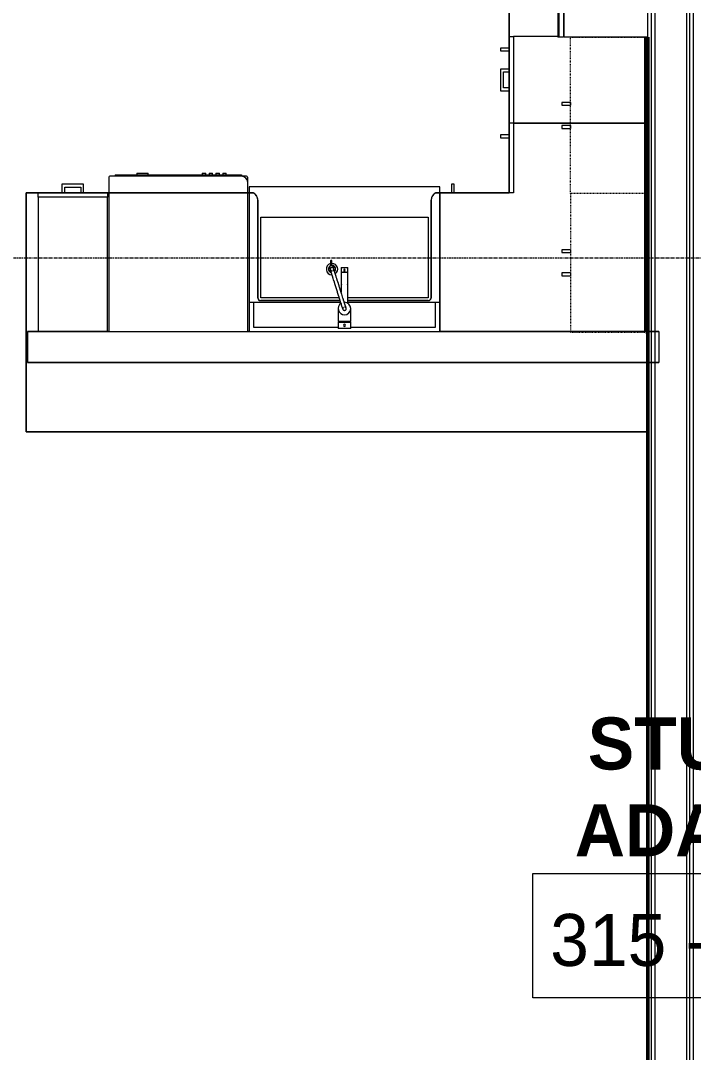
# Model space of a CAD drawing. Header units: inches. Extents: x -4218 to -1830, y 9767 to 12426.
# Drawn here: x -3029.1 to -2912.7, y 11397.8 to 11576.2 of the extents above; entities that cross this region are included whole.
import ezdxf

# ---------------------------------------------------------------- set-up
doc = ezdxf.new("R2010")
doc.units = ezdxf.units.IN
doc.header["$MEASUREMENT"] = 0
doc.linetypes.add('Dash', pattern=[0.25, 0.125, -0.125])
doc.linetypes.add('Grid Line 1_2_', pattern=[0.875, 0.5, -0.125, 0.125, -0.125])
for name, color, linetype, lineweight in [('0-1', 7, 'Continuous', 5), ('0-2', 253, 'Continuous', 9), ('A-AREA-IDEN', 2, 'Continuous', 9), ('A-WALL-1', 250, 'Continuous', 50), ('A-WALL-2', 10, 'Continuous', 13), ('A-WALL-3', 254, 'Continuous', 9), ('A-WALL-4', 253, 'Continuous', 9), ('A-WALL-5', 252, 'Continuous', 9), ('A-WALL-8', 113, 'Continuous', 9), ('I-WALL-1', 250, 'Continuous', 50), ('I-WALL-2', 254, 'Continuous', 9), ('I-WALL-3', 253, 'Continuous', 9), ('I-WALL-4', 252, 'Continuous', 9), ('P-SANR-FIXT-1', 7, 'Continuous', 9), ('P-SANR-FIXT-3', 252, 'Continuous', 9), ('Q-CASE-1', 252, 'Continuous', 9), ('Q-CASE-2', 7, 'Continuous', 9), ('Q-CASE-3', 253, 'Continuous', 9), ('Q-CASE-4', 7, 'Dash', 9), ('Q-CASE-5', 254, 'Continuous', 9), ('Q-SPCQ-1', 7, 'Continuous', 9), ('Q-SPCQ-2', 253, 'Continuous', 9), ('Q-SPCQ-3', 252, 'Continuous', 9), ('S-GRID-1', 1, 'Grid Line 1_2_', 9)]:
    doc.layers.add(name, color=color, linetype=linetype, lineweight=lineweight)
doc.styles.add('Century Gothic', font='ufonts.com_century-gothic.ttf', dxfattribs={"height": 9})
doc.styles.add('Century Gothic_B', font='GOTHICB.TTF', dxfattribs={"height": 9})

# ---------------------------------------------------------------- blocks, each defined once
blk = doc.blocks.new('Dishwasher_15404 - 34_ counter-V61-BACKGROUND - 3RD FLOOR')
at = {"layer": 'Q-SPCQ-1'}
for p, q in [((26.68, 0), (24.02, 0)), ((26.87, -22.93), (26.87, -0.2)), ((27.12, -1.09), (26.87, -1.09)), ((27.12, -1.09), (27.12, -22.91)), ((27.37, -4.82), (27.12, -4.82)), ((27.37, -4.82), (27.37, -5.81)), ((27.12, -6.79), (27.37, -6.79)), ((27.37, -5.81), (27.37, -6.79)), ((27.37, -16.15), (27.12, -16.15)), ((27.12, -16.74), (27.37, -16.74)), ((27.37, -17.33), (27.12, -17.33)), ((27.37, -16.15), (27.37, -16.74)), ((27.37, -17.33), (27.37, -17.92)), ((27.12, -17.92), (27.37, -17.92)), ((27.37, -18.51), (27.12, -18.51)), ((27.12, -19.1), (27.37, -19.1)), ((27.37, -18.51), (27.37, -19.1)), ((27.37, -19.69), (27.12, -19.69)), ((27.12, -20.28), (27.37, -20.28)), ((27.37, -19.69), (27.37, -20.28)), ((27.12, -22.91), (26.87, -22.91)), ((26.87, -23.8), (26.87, -22.93)), ((24.02, -24), (25.8, -24)), ((25.8, -24), (26.68, -24))]:
    blk.add_line(p, q, dxfattribs=at)
for centre, radius, start, end in [((26.68, -0.2), 0.197, 360, 90), ((26.68, -0.2), 0.197, 15, 90), ((25.8, -22.93), 1.07, 270, 0), ((26.68, -23.8), 0.197, 270, 0)]:
    blk.add_arc(centre, radius, start, end, dxfattribs=at)
at = {"layer": 'Q-SPCQ-2'}
blk.add_line((0, 0), (0, -24), dxfattribs=at)
at = {"layer": 'Q-SPCQ-3'}
for p, q in [((24.02, 0), (0.02, 0)), ((0.02, -24), (24.02, -24))]:
    blk.add_line(p, q, dxfattribs=at)
blk = doc.blocks.new('30quot_MicrowaveVent_11166 - 70cm miele oven-2804781-BACKGROUND - 3RD FLOOR')
at = {"layer": 'Q-CASE-2'}
for p, q in [((8.88, 16.6), (7.69, 16.6)), ((7.69, 15.63), (7.69, 16.55)), ((8.88, 16.55), (8.88, 15.63)), ((15.68, 15.6), (-14.2, 15.6)), ((-14.2, 15.39), (-14.2, 15.6)), ((-14.2, 14.61), (-14.2, 15.39)), ((15.68, 15.39), (-14.2, 15.39)), ((15.68, 14.61), (-14.2, 14.61)), ((-14.2, 0), (-14.2, 14.49)), ((-14.2, 14.49), (15.68, 14.49)), ((15.68, 15.6), (15.68, 15.39)), ((15.68, 15.39), (15.68, 14.61)), ((15.68, 14.49), (15.68, 0)), ((-14.2, 0), (15.68, 0))]:
    blk.add_line(p, q, dxfattribs=at)
blk = doc.blocks.new('Vanity Cabinet-Double Door - 33_-V63-BACKGROUND - 3RD FLOOR')
at = {"layer": 'Q-CASE-1'}
for p, q in [((-15.76, 5.09), (-15.76, 0.02)), ((-15.76, 5.09), (-15.76, 0.02)), ((-15.01, 5.09), (-15.01, 0.75)), ((16.49, 0.75), (16.49, 5.09)), ((17.24, 0.02), (17.24, 5.09)), ((17.24, 0.02), (17.24, 5.09)), ((-15.01, 0.75), (-0.34, 0.75)), ((1.82, 0.75), (16.49, 0.75))]:
    blk.add_line(p, q, dxfattribs=at)
at = {"layer": 'Q-CASE-3'}
blk.add_line((-15.76, 0), (17.24, 0), dxfattribs=at)
blk.add_line((-15.76, 0), (17.24, 0), dxfattribs=at)
blk = doc.blocks.new('Base Cabinet 4 Drawer 254 - Base Cabinet 4 Drawer 254 12_-2569780-BACKGROUND - 3RD FLOOR')
at = {"layer": 'Q-CASE-1'}
for p, q in [((-5.26, 24), (6.74, 24)), ((-5.26, 23.25), (-5.26, 24)), ((6.74, 23.25), (-5.26, 23.25)), ((-5.26, 23.25), (-5.26, 0)), ((-0.64, 24), (-1.14, 24)), ((2.11, 24), (2.61, 24)), ((6.74, 24), (6.74, 23.25)), ((6.74, 0), (6.74, 23.25)), ((-5.26, 0), (6.74, 0))]:
    blk.add_line(p, q, dxfattribs=at)
at = {"layer": 'Q-CASE-2'}
for p, q in [((2.61, 25.5), (-1.14, 25.5)), ((-1.14, 25.5), (-1.14, 24.02)), ((-0.64, 24.02), (-0.64, 25)), ((-0.64, 25), (2.11, 25)), ((2.11, 25), (2.11, 24.02)), ((2.61, 24.02), (2.61, 25.5))]:
    blk.add_line(p, q, dxfattribs=at)
blk = doc.blocks.new('kitchen_faucet_14143 - kitchen_faucet_14143-2439044-BACKGROUND - 3RD FLOOR')
at = {"layer": 'P-SANR-FIXT-1'}
for p, q in [((-6.3, 0.57), (-7.09, 0.57)), ((-7.09, -0.57), (-7.09, 0.57)), ((-0.9, 0.59), (-6.3, 0.59)), ((-6.3, 0.51), (-6.3, 0.59)), ((-6.3, 0.42), (-6.3, 0.5)), ((-6.3, 0.3), (-6.3, 0.4)), ((-6.3, 0.29), (-6.3, 0.15)), ((-6.3, 0.15), (-6.3, 0.29)), ((-6.3, 0.15), (-6.3, -0.15)), ((-6.3, -0.15), (-6.3, 0.15)), ((-3.97, 0.59), (-4.89, 0.59)), ((2.26, 1.08), (0, 1.08)), ((2.34, 1.02), (2.1, 1.02)), ((2.26, 1.08), (2.26, -1.08)), ((3.44, 1.08), (2.34, 1.08)), ((2.34, -1.08), (2.34, 1.08)), ((3.44, 1.08), (3.44, -1.08)), ((-7.09, -0.57), (-6.3, -0.57)), ((-6.3, -0.15), (-6.3, -0.29)), ((-6.3, -0.29), (-6.3, -0.15)), ((-6.3, -0.4), (-6.3, -0.3)), ((-6.3, -0.5), (-6.3, -0.42)), ((-6.3, -0.59), (-6.3, -0.57)), ((-6.3, -0.59), (-2.83, -0.59)), ((-4.89, -0.59), (-3.97, -0.59)), ((-0.94, -0.59), (-0.9, -0.59)), ((0, -1.08), (2.26, -1.08)), ((2.1, -1.02), (2.34, -1.02)), ((2.34, -1.08), (3.44, -1.08)), ((-7.58, -2.2), (-8.24, -2.2)), ((-8.24, -2.4), (-7.58, -2.4)), ((-7.41, -2.04), (-6.99, -1.91)), ((-6.81, -2.46), (-7.23, -2.59))]:
    blk.add_line(p, q, dxfattribs=at)
at = {"layer": 'P-SANR-FIXT-1', "flags": 128}
for points in [[(-0.06, 0.29), (-0.07, 0.29), (-0.07, 0.29), (-0.07, 0.29), (-0.07, 0.29), (-0.07, 0.29), (-0.08, 0.28), (-0.08, 0.28), (-0.09, 0.28), (-0.1, 0.28), (-0.1, 0.28), (-0.11, 0.27), (-0.26, 0.23), (-0.28, 0.22), (-0.3, 0.22), (-0.46, 0.16), (-0.49, 0.16), (-0.51, 0.15), (-0.54, 0.14), (-0.57, 0.13), (-0.6, 0.12), (-0.63, 0.11), (-0.66, 0.1), (-0.69, 0.09), (-0.72, 0.08), (-0.75, 0.07), (-0.78, 0.06), (-0.82, 0.05), (-0.85, 0.04), (-0.89, 0.03), (-0.92, 0.02), (-0.96, 0.01), (-1, 0), (-1.04, -0.02), (-1.07, -0.03), (-1.11, -0.04), (-1.15, -0.05), (-1.2, -0.07), (-1.24, -0.08), (-1.28, -0.09), (-1.32, -0.11), (-1.37, -0.12), (-1.41, -0.14), (-1.46, -0.15), (-1.5, -0.16), (-1.55, -0.18), (-1.6, -0.19), (-1.65, -0.21), (-1.69, -0.23), (-1.74, -0.24), (-1.79, -0.26), (-2.49, -0.48), (-2.55, -0.5), (-2.61, -0.51), (-2.67, -0.53), (-2.72, -0.55), (-2.78, -0.57), (-2.84, -0.59), (-2.9, -0.61), (-2.96, -0.62), (-3.02, -0.64), (-3.08, -0.66), (-3.14, -0.68), (-3.19, -0.7), (-3.25, -0.72), (-3.31, -0.74), (-3.37, -0.76), (-3.43, -0.77), (-3.49, -0.79), (-3.55, -0.81), (-3.61, -0.83), (-3.67, -0.85), (-3.73, -0.87), (-3.79, -0.89), (-3.85, -0.91), (-3.91, -0.92), (-3.97, -0.94), (-4.03, -0.96), (-4.09, -0.98), (-4.15, -1), (-4.21, -1.02), (-4.26, -1.04), (-4.32, -1.05), (-4.94, -1.25), (-4.99, -1.27), (-5.04, -1.28), (-5.09, -1.3), (-5.15, -1.31), (-5.2, -1.33), (-5.44, -1.41), (-5.48, -1.42), (-5.53, -1.43), (-5.57, -1.45), (-5.62, -1.46), (-5.66, -1.48), (-5.7, -1.49), (-5.75, -1.5), (-5.79, -1.52), (-5.83, -1.53), (-5.87, -1.54), (-5.91, -1.56), (-5.95, -1.57), (-5.99, -1.58), (-6.02, -1.59), (-6.06, -1.6), (-6.1, -1.61), (-6.13, -1.63), (-6.17, -1.64), (-6.2, -1.65), (-6.23, -1.66), (-6.26, -1.67), (-6.3, -1.68), (-6.33, -1.69), (-6.36, -1.7), (-6.38, -1.71), (-6.41, -1.71), (-6.44, -1.72), (-6.47, -1.73), (-6.49, -1.74), (-6.52, -1.75), (-6.54, -1.76), (-6.57, -1.76), (-6.59, -1.77), (-6.61, -1.78), (-6.63, -1.78), (-6.65, -1.79), (-6.67, -1.8), (-6.69, -1.8), (-6.71, -1.81), (-6.73, -1.81), (-6.74, -1.82), (-6.76, -1.82), (-6.77, -1.83), (-6.79, -1.83), (-6.8, -1.84), (-6.81, -1.84), (-6.83, -1.84), (-6.84, -1.85), (-6.85, -1.85), (-6.86, -1.85), (-6.87, -1.86), (-6.87, -1.86), (-6.88, -1.86), (-6.89, -1.86), (-6.89, -1.87), (-6.9, -1.87), (-6.9, -1.87), (-6.9, -1.87), (-6.91, -1.87), (-6.91, -1.87), (-6.91, -1.87)], [(0.27, 0.18), (0.21, 0.23), (0.15, 0.28), (0.08, 0.3), (0, 0.3), (-0.08, 0.28), (-0.15, 0.25), (-0.2, 0.2), (-0.24, 0.13), (-0.27, 0.06), (-0.27, -0.02)], [(-0.22, -0.16), (-0.17, -0.22), (-0.1, -0.26), (-0.03, -0.28), (0.05, -0.29), (0.13, -0.27), (0.19, -0.23), (0.25, -0.18), (0.29, -0.12), (0.31, -0.04), (0.32, 0.03), (0.3, 0.11), (0.27, 0.18)], [(0.11, -0.27), (0.11, -0.27), (0.11, -0.27), (0.11, -0.28), (0.11, -0.28), (0.1, -0.28), (0.1, -0.28), (0.09, -0.28), (0.09, -0.28), (0.08, -0.28), (0.07, -0.29), (0.06, -0.29), (-0.08, -0.34), (-0.1, -0.34), (-0.12, -0.35), (-0.14, -0.35), (-0.16, -0.36), (-0.18, -0.37), (-0.2, -0.37), (-0.23, -0.38), (-0.25, -0.39), (-0.27, -0.4), (-0.3, -0.4), (-0.32, -0.41), (-0.35, -0.42), (-0.38, -0.43), (-0.41, -0.44), (-0.44, -0.45), (-0.46, -0.46), (-0.5, -0.47), (-0.53, -0.48), (-0.56, -0.49), (-0.59, -0.5), (-0.62, -0.51), (-0.66, -0.52), (-0.69, -0.53), (-0.73, -0.54), (-0.77, -0.55), (-0.8, -0.56), (-0.84, -0.58), (-0.88, -0.59), (-0.92, -0.6), (-0.96, -0.61), (-1, -0.63), (-1.04, -0.64), (-1.08, -0.65), (-1.13, -0.67), (-1.17, -0.68), (-1.22, -0.69), (-1.26, -0.71), (-1.31, -0.72), (-1.35, -0.74), (-1.4, -0.75), (-1.45, -0.77), (-1.5, -0.78), (-1.54, -0.8), (-1.59, -0.81), (-1.64, -0.83), (-1.69, -0.84), (-1.75, -0.86), (-1.8, -0.88), (-1.85, -0.89), (-1.9, -0.91), (-1.96, -0.93), (-2.01, -0.94), (-2.06, -0.96), (-2.12, -0.98), (-2.18, -1), (-2.23, -1.01), (-2.29, -1.03), (-2.34, -1.05), (-2.4, -1.07), (-2.46, -1.09), (-2.52, -1.1), (-2.57, -1.12), (-2.63, -1.14), (-2.69, -1.16), (-2.75, -1.18), (-2.81, -1.2), (-2.87, -1.21), (-2.93, -1.23), (-2.99, -1.25), (-3.05, -1.27), (-3.1, -1.29), (-3.16, -1.31), (-3.22, -1.33), (-3.28, -1.35), (-3.34, -1.37), (-3.4, -1.38), (-3.46, -1.4), (-3.52, -1.42), (-3.58, -1.44), (-3.64, -1.46), (-3.7, -1.48), (-3.76, -1.5), (-3.82, -1.52), (-3.88, -1.53), (-3.94, -1.55), (-4, -1.57), (-4.05, -1.59), (-4.11, -1.61), (-4.74, -1.8), (-4.79, -1.82), (-4.84, -1.84), (-4.89, -1.85), (-4.94, -1.87), (-4.99, -1.89), (-5.22, -1.96), (-5.27, -1.97), (-5.32, -1.99), (-5.36, -2), (-5.41, -2.02), (-5.45, -2.03), (-5.49, -2.04), (-5.54, -2.06), (-5.58, -2.07), (-5.62, -2.08), (-5.66, -2.1), (-5.7, -2.11), (-5.74, -2.12), (-5.78, -2.13), (-5.82, -2.15), (-5.85, -2.16), (-5.89, -2.17), (-5.93, -2.18), (-5.96, -2.19), (-6, -2.2), (-6.03, -2.21), (-6.06, -2.22), (-6.09, -2.23), (-6.13, -2.24), (-6.16, -2.25), (-6.19, -2.26), (-6.21, -2.27), (-6.24, -2.28), (-6.27, -2.29), (-6.3, -2.3), (-6.32, -2.3), (-6.35, -2.31), (-6.37, -2.32), (-6.39, -2.33), (-6.42, -2.33), (-6.44, -2.34), (-6.46, -2.35), (-6.48, -2.35), (-6.5, -2.36), (-6.52, -2.37), (-6.54, -2.37), (-6.55, -2.38), (-6.57, -2.38), (-6.59, -2.39), (-6.6, -2.39), (-6.61, -2.4), (-6.63, -2.4), (-6.64, -2.41), (-6.65, -2.41), (-6.66, -2.41), (-6.67, -2.42), (-6.68, -2.42), (-6.69, -2.42), (-6.7, -2.42), (-6.7, -2.43), (-6.71, -2.43), (-6.72, -2.43), (-6.72, -2.43), (-6.72, -2.43), (-6.73, -2.43), (-6.73, -2.43), (-6.73, -2.43), (-6.73, -2.43)], [(-6.56, -2), (-6.61, -1.94), (-6.67, -1.9), (-6.74, -1.87), (-6.82, -1.86), (-6.9, -1.87), (-6.97, -1.9), (-7.03, -1.94), (-7.08, -2), (-7.1, -2.08), (-7.11, -2.15)], [(-7.11, -2.15), (-7.1, -2.23), (-7.08, -2.3), (-7.03, -2.36), (-6.97, -2.41), (-6.9, -2.44), (-6.82, -2.45), (-6.74, -2.44), (-6.67, -2.41), (-6.61, -2.36), (-6.56, -2.3), (-6.53, -2.23), (-6.52, -2.15)]]:
    blk.add_lwpolyline(points, dxfattribs=at)
at = {"layer": 'P-SANR-FIXT-1'}
for centre, radius, start, end in [((-6.69, 0), 0.118, 0, 180), ((0, 0), 1.08, 360, 180), ((2.88, 0), 0.197, 0, 180), ((-6.83, -2.16), 0.984, 34.6289, 180), ((-6.83, -2.16), 0.63, 45, 180), ((-6.83, -2.16), 0.591, 47.2269, 168.6397), ((-6.69, 0), 0.118, 180, 360), ((0, 0), 1.08, 180, 182.3811), ((0, 0), 1.08, 212.5288, 360), ((2.88, 0), 0.197, 180, 0), ((-6.83, -2.16), 0.984, 180, 183.6246), ((-6.83, -2.16), 0.984, 195, 360), ((-6.83, -2.16), 0.63, 180, 349.6916), ((-6.83, -2.16), 0.591, 168.6397, 180), ((-6.83, -2.16), 0.591, 180, 227.1165), ((-6.83, -2.16), 0.591, 227.1165, 345.2352)]:
    blk.add_arc(centre, radius, start, end, dxfattribs=at)
for centre, major_axis, ratio, start_param, end_param in [((-3.97, 0), (0, 0.591), 0.906308, 6.021386, 6.806784), ((-3.97, 0), (0, 0.591), 0.906308, 2.617994, 3.403392), ((-8.24, -2.3), (0, 0.0984), 0.984808, 4.712389, 7.853982), ((-8.24, -2.3), (0, 0.0984), 0.984808, 1.570796, 4.712389)]:
    blk.add_ellipse(centre, major_axis=major_axis, ratio=ratio, start_param=start_param, end_param=end_param, dxfattribs=at)
blk = doc.blocks.new('Stainless Steel Farmhous Kitchen Sink - Stainless Steel Farmhous Kitchen Sink-V64-BACKGROUND - 3RD FLOOR')
at = {"layer": 'P-SANR-FIXT-1'}
for p, q in [((-31, -16.96), (-31, -3)), ((-31, -3), (-17.08, -3)), ((-15.62, -3), (-2, -3)), ((-2, -3), (-2, -16.96)), ((-2, -16.96), (-31, -16.96)), ((-33, -21.17), (-33, -22.2)), ((0, -22.2), (0, -21.17)), ((-33, -22.2), (0, -22.2))]:
    blk.add_line(p, q, dxfattribs=at)
at = {"layer": 'P-SANR-FIXT-3'}
for p, q in [((-17.09, -2.25), (-33, -2.25)), ((-33, -2.25), (-33, -21.17)), ((0, -2.25), (-15.85, -2.25)), ((0, -21.17), (0, -2.25))]:
    blk.add_line(p, q, dxfattribs=at)
blk = doc.blocks.new('300 Series Wall Hung Cabinet_302 - 27_ X 36_-2605031-BACKGROUND - 3RD FLOOR')
at = {"layer": 'Q-CASE-2'}
for p, q in [((-1.76, 14.69), (-2.25, 14.69)), ((-2.25, 14.69), (-2.25, 13.19)), ((-1.76, 13.19), (-1.76, 14.69)), ((2.24, 14.69), (1.75, 14.69)), ((1.75, 14.69), (1.75, 13.19)), ((2.24, 13.19), (2.24, 14.69)), ((-1.76, 13.19), (-2.25, 13.19)), ((2.24, 13.19), (1.75, 13.19))]:
    blk.add_line(p, q, dxfattribs=at)
at = {"layer": 'Q-CASE-4'}
for p, q in [((-13.5, 0.19), (-13.5, 13.19)), ((-13.5, 13.19), (13.5, 13.19)), ((13.5, 13.19), (13.5, 0.19)), ((13.5, 0.19), (-13.5, 0.19))]:
    blk.add_line(p, q, dxfattribs=at)
blk = doc.blocks.new('Base Cabinet Corner 197 - Base Cabinet Corner 197-2569781-BACKGROUND - 3RD FLOOR')
at = {"layer": 'Q-CASE-1'}
for p, q in [((0.74, 36), (-23.26, 36)), ((-23.26, 36), (-23.26, 0.37)), ((0.74, 23.25), (0.74, 36)), ((0.74, 24), (0.74, 36)), ((0.73, 33.51), (0.73, 34)), ((12.74, 24), (0.74, 24)), ((0.74, 23.25), (0.74, 24)), ((12.74, 23.25), (0.74, 23.25)), ((10.73, 24), (10.24, 24)), ((12.74, 0.37), (12.74, 24))]:
    blk.add_line(p, q, dxfattribs=at)
at = {"layer": 'Q-CASE-2'}
for p, q in [((2.23, 34), (0.74, 34)), ((2.23, 33.51), (2.23, 34)), ((0.74, 33.51), (2.23, 33.51)), ((10.73, 25.5), (10.24, 25.5)), ((10.24, 25.5), (10.24, 24)), ((10.73, 24), (10.73, 25.5))]:
    blk.add_line(p, q, dxfattribs=at)
at = {"layer": 'Q-CASE-3'}
for p, q in [((10.73, 24), (10.24, 24)), ((-23.26, 0.37), (-23.26, 0)), ((12.74, 0), (12.74, 0.37))]:
    blk.add_line(p, q, dxfattribs=at)
at = {"layer": 'Q-CASE-5'}
blk.add_line((-23.26, 0), (12.74, 0), dxfattribs=at)
blk = doc.blocks.new('Single Door 1 Drawer 211 - 211 Base Cabinet Single Door1 Drawer 15_-V82-BACKGROUND - 3RD FLOOR')
at = {"layer": 'Q-CASE-1'}
for p, q in [((-11.26, 24), (3.74, 24)), ((-11.26, 23.25), (-11.26, 24)), ((3.74, 23.25), (-11.26, 23.25)), ((-11.26, 23.25), (-11.26, 0.37)), ((-5.14, 24), (-5.64, 24)), ((-2.39, 24), (-1.89, 24)), ((1.73, 24), (1.24, 24)), ((3.74, 24), (3.74, 23.25)), ((3.74, 15.6), (3.74, 23.25)), ((3.74, 14.49), (3.74, 14.61))]:
    blk.add_line(p, q, dxfattribs=at)
at = {"layer": 'Q-CASE-2'}
for p, q in [((-1.89, 25.5), (-5.64, 25.5)), ((-5.64, 25.5), (-5.64, 24)), ((-5.14, 24), (-5.14, 25)), ((-5.14, 25), (-2.39, 25)), ((-2.39, 25), (-2.39, 24)), ((-1.89, 24), (-1.89, 25.5)), ((1.73, 25.5), (1.24, 25.5)), ((1.24, 25.5), (1.24, 24)), ((1.73, 24), (1.73, 25.5))]:
    blk.add_line(p, q, dxfattribs=at)
at = {"layer": 'Q-CASE-3'}
for p, q in [((1.73, 24), (1.24, 24)), ((-11.26, 0.37), (-11.26, 0))]:
    blk.add_line(p, q, dxfattribs=at)
at = {"layer": 'Q-CASE-5'}
blk.add_line((-11.26, 0), (3.61, 0), dxfattribs=at)
blk = doc.blocks.new('300 Series Wall Hung Cabinet_302 - 24_ X 36_-2573584-BACKGROUND - 3RD FLOOR')
at = {"layer": 'Q-CASE-2'}
for p, q in [((-2.25, -13.19), (-1.76, -13.19)), ((-2.25, -13.19), (-2.25, -14.69)), ((-1.76, -14.69), (-1.76, -13.19)), ((1.75, -13.19), (2.24, -13.19)), ((1.75, -13.19), (1.75, -14.69)), ((2.24, -14.69), (2.24, -13.19)), ((-2.25, -14.69), (-1.76, -14.69)), ((1.75, -14.69), (2.24, -14.69))]:
    blk.add_line(p, q, dxfattribs=at)
at = {"layer": 'Q-CASE-4'}
for p, q in [((12, -0.19), (-12, -0.19)), ((-12, -0.19), (-12, -13.19)), ((12, -13.19), (12, -0.19)), ((-12, -13.19), (12, -13.19))]:
    blk.add_line(p, q, dxfattribs=at)
blk = doc.blocks.new('CTR - 1st Phase - Unit Layouts_rvt-1-BACKGROUND - 3RD FLOOR')
at = {"layer": 'A-WALL-1'}
for p, q in [((-2920.95, 11573.36), (-2920.95, 11522.36)), ((-2920.57, 11522.36), (-2920.57, 11573.36)), ((-2920.95, 11522.36), (-2920.57, 11522.36))]:
    blk.add_line(p, q, dxfattribs=at)
at = {"layer": 'A-WALL-3'}
blk.add_line((-2920.57, 11522.49), (-2920.95, 11522.49), dxfattribs=at)
at = {"layer": 'A-WALL-4'}
for p, q in [((-2920.57, 11522.36), (-2920.57, 11573.36)), ((-3013.82, 11522.49), (-3027.92, 11522.49)), ((-3027.92, 11517.11), (-3027.92, 11522.49)), ((-2989.57, 11522.49), (-2989.82, 11522.49)), ((-2920.95, 11522.49), (-2956.57, 11522.49)), ((-2920.95, 11522.49), (-2920.57, 11522.49)), ((-2918.7, 11522.49), (-2920.57, 11522.49)), ((-2918.7, 11522.49), (-2918.7, 11517.11)), ((-3027.92, 11517.11), (-2918.7, 11517.11))]:
    blk.add_line(p, q, dxfattribs=at)
at = {"layer": 'A-WALL-5'}
for p, q in [((-2920.95, 11573.36), (-2920.95, 11522.36)), ((-3027.92, 11522.49), (-2920.95, 11522.49)), ((-3027.92, 11522.49), (-3027.92, 11517.11)), ((-2920.57, 11522.36), (-2920.95, 11522.36)), ((-2920.57, 11522.49), (-2918.7, 11522.49)), ((-2918.7, 11522.49), (-2918.7, 11517.11)), ((-2918.7, 11517.11), (-3027.92, 11517.11))]:
    blk.add_line(p, q, dxfattribs=at)
at = {"layer": 'A-WALL-8'}
for p, q in [((-2944.57, 11616.62), (-2944.57, 11546.49)), ((-2944.57, 11546.49), (-2944.57, 11616.62)), ((-2920.57, 11522.36), (-2920.57, 11573.36)), ((-2920.57, 11573.36), (-2920.57, 11522.36)), ((-2988.87, 11546.49), (-3028.16, 11546.49)), ((-3028.16, 11546.49), (-3028.16, 11505.11)), ((-3028.16, 11505.11), (-3028.16, 11546.49)), ((-3028.16, 11546.49), (-2988.87, 11546.49)), ((-2944.57, 11546.49), (-2957.28, 11546.49)), ((-2957.28, 11546.49), (-2944.57, 11546.49)), ((-2988.07, 11528.32), (-2988.07, 11545.17)), ((-2988.07, 11545.17), (-2988.07, 11528.32)), ((-2958.07, 11545.17), (-2958.07, 11528.32)), ((-2958.07, 11528.32), (-2958.07, 11545.17)), ((-2973.79, 11527.82), (-2987.57, 11527.82)), ((-2987.57, 11527.82), (-2973.79, 11527.82)), ((-2958.57, 11527.82), (-2972.49, 11527.82)), ((-2972.49, 11527.82), (-2958.57, 11527.82)), ((-2920.57, 11505.11), (-2920.57, 11522.36)), ((-2920.57, 11522.36), (-2920.57, 11505.11)), ((-3028.16, 11505.11), (-2920.57, 11505.11)), ((-2920.57, 11505.11), (-3028.16, 11505.11))]:
    blk.add_line(p, q, dxfattribs=at)
for centre, radius, start, end in [((-2989.57, 11545.17), 1.5, 360, 61.8441), ((-2989.57, 11545.17), 1.5, 49.4753, 61.8441), ((-2989.57, 11545.17), 1.5, 37.1065, 49.4753), ((-2989.57, 11545.17), 1.5, 360, 37.1065), ((-2956.57, 11545.17), 1.5, 118.1559, 180), ((-2956.57, 11545.17), 1.5, 130.5247, 155.2623), ((-2956.57, 11545.17), 1.5, 118.1559, 130.5247), ((-2956.57, 11545.17), 1.5, 155.2623, 180), ((-2987.57, 11528.32), 0.5, 180, 270), ((-2987.57, 11528.32), 0.5, 180, 195), ((-2958.57, 11528.32), 0.5, 270, 0), ((-2958.57, 11528.32), 0.5, 345, 0), ((-2987.57, 11528.32), 0.5, 195, 210), ((-2987.57, 11528.32), 0.5, 210, 255), ((-2987.57, 11528.32), 0.5, 255, 270), ((-2958.57, 11528.32), 0.5, 270, 285), ((-2958.57, 11528.32), 0.5, 285, 345)]:
    blk.add_arc(centre, radius, start, end, dxfattribs=at)
at = {"layer": '0-2'}
for name, p, rotation in [('30quot_MicrowaveVent_11166 - 70cm miele oven-2804781-BACKGROUND - 3RD FLOOR', (-2920.57, 11587.56), 89.99999999996805), ('Single Door 1 Drawer 211 - 211 Base Cabinet Single Door1 Drawer 15_-V82-BACKGROUND - 3RD FLOOR', (-2920.57, 11569.75), 89.99999999996997), ('300 Series Wall Hung Cabinet_302 - 27_ X 36_-2605031-BACKGROUND - 3RD FLOOR', (-2920.76, 11559.86), 89.9999999999676), ('Base Cabinet Corner 197 - Base Cabinet Corner 197-2569781-BACKGROUND - 3RD FLOOR', (-2920.57, 11545.75), 89.99999999997193), ('Dishwasher_15404 - 34_ counter-V61-BACKGROUND - 3RD FLOOR', (-3013.82, 11522.47), 89.99999999999021), ('Stainless Steel Farmhous Kitchen Sink - Stainless Steel Farmhous Kitchen Sink-V64-BACKGROUND - 3RD FLOOR', (-2989.57, 11525.32), 180), ('300 Series Wall Hung Cabinet_302 - 24_ X 36_-2573584-BACKGROUND - 3RD FLOOR', (-2920.76, 11534.36), 269.9999999999677), ('kitchen_faucet_14143 - kitchen_faucet_14143-2439044-BACKGROUND - 3RD FLOOR', (-2973.07, 11526.45), 269.9999999999601)]:
    blk.add_blockref(name, p, dxfattribs=dict(at, rotation=rotation))
for name, p in [('Base Cabinet 4 Drawer 254 - Base Cabinet 4 Drawer 254 12_-2569780-BACKGROUND - 3RD FLOOR', (-3020.81, 11522.47)), ('Vanity Cabinet-Double Door - 33_-V63-BACKGROUND - 3RD FLOOR', (-2973.81, 11522.47))]:
    blk.add_blockref(name, p, dxfattribs=at)
blk = doc.blocks.new('CTR - 1st Phase - Common Walls_rvt-1-BACKGROUND - 3RD FLOOR')
at = {"layer": 'A-WALL-2'}
for p, q in [((-2919.95, 11255.64), (-2919.95, 11640.61)), ((-2919.32, 11255.64), (-2919.32, 11640.61)), ((-2913.82, 11255.64), (-2913.82, 11640.61)), ((-2913.32, 11255.64), (-2913.32, 11640.61)), ((-2912.7, 11255.64), (-2912.7, 11640.61))]:
    blk.add_line(p, q, dxfattribs=at)
at = {"layer": 'I-WALL-1'}
blk.add_line((-2920.57, 11573.36), (-2920.57, 11255.64), dxfattribs=at)
at = {"layer": 'I-WALL-2'}
for p, q in [((-2920.57, 11573.36), (-2920.57, 11522.49)), ((-2920.57, 11522.49), (-2920.57, 11522.36)), ((-2920.57, 11522.36), (-2920.57, 11517.11))]:
    blk.add_line(p, q, dxfattribs=at)
at = {"layer": 'I-WALL-3'}
blk.add_line((-2920.57, 11517.11), (-2920.57, 11505.11), dxfattribs=at)
at = {"layer": 'I-WALL-4'}
blk.add_line((-2920.57, 11505.11), (-2920.57, 11256.26), dxfattribs=at)

msp = doc.modelspace()

# ---------------------------------------------------------------- linework, layer by layer
at = {"layer": 'A-AREA-IDEN', "flags": 128}
msp.add_lwpolyline([(-2940.47, 11428.78), (-2855.97, 11428.78), (-2855.97, 11407.28), (-2940.47, 11407.28)], close=True, dxfattribs=at)
at = {"layer": 'S-GRID-1'}
msp.add_line((-1830.2, 11535.19), (-4168.71, 11535.19), dxfattribs=at)

# ---------------------------------------------------------------- block references
at = {"layer": '0-1'}
for name in ['CTR - 1st Phase - Unit Layouts_rvt-1-BACKGROUND - 3RD FLOOR', 'CTR - 1st Phase - Common Walls_rvt-1-BACKGROUND - 3RD FLOOR']:
    msp.add_blockref(name, (0, 0), dxfattribs=at)

# ---------------------------------------------------------------- texts
at = {"layer": 'A-AREA-IDEN', "char_height": 9, "attachment_point": 1}
for s, insert, width, style in [('STUDIO A -', (-2930.97, 11455.75), 79.083, 'Century Gothic_B'), ('ADA TYPE B', (-2933.22, 11440.75), 84.537, 'Century Gothic_B'), ('315 - (507 SF)', (-2937.47, 11421.78), 94.839, 'Century Gothic')]:
    msp.add_mtext(s, dxfattribs=dict(at, insert=insert, width=width, style=style))

doc.saveas('drawing.dxf')
